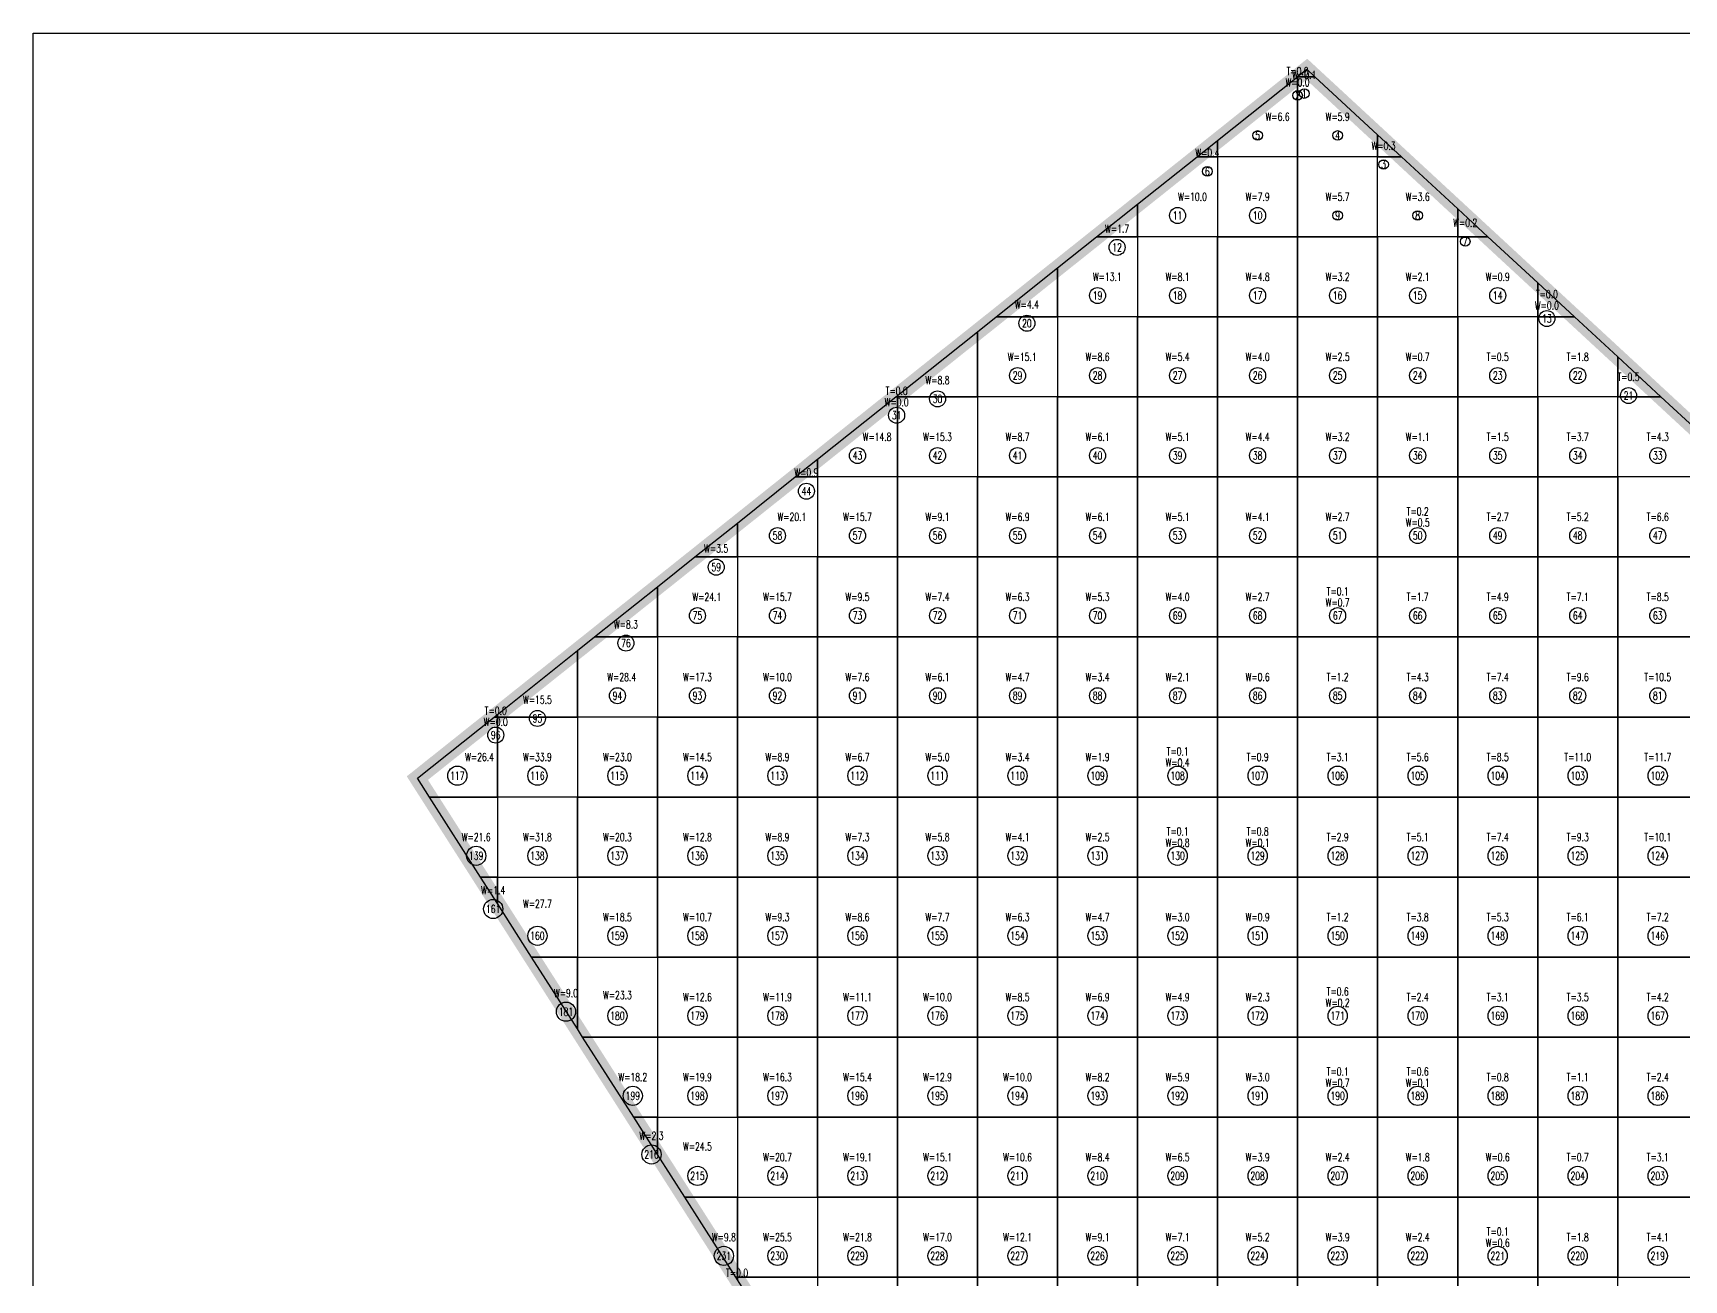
# Model space of a CAD drawing. Extents: x 4283 to 40403, y 1134 to 1764.
# Drawn here: x 21163.5 to 21249.4, y 1607.4 to 1672.4 of the extents above; entities that cross this region are included whole.
import ezdxf
from ezdxf.enums import TextEntityAlignment as Align

# ---------------------------------------------------------------- set-up
doc = ezdxf.new("R2010")
doc.units = 0
for name, color, linetype in [('tdz_25-4方格网', 2, 'Continuous'), ('tdz_25-4方格网计算', 7, 'Continuous'), ('tdz_土方计算图', 7, 'Continuous'), ('tdz_格田', 6, 'Continuous')]:
    doc.layers.add(name, color=color, linetype=linetype)
doc.styles.add('GLandNum', font='txt_____.ttf', dxfattribs={"width": 0.7, "height": 0.5})

msp = doc.modelspace()

# ---------------------------------------------------------------- linework, layer by layer
at = {"layer": 'tdz_25-4方格网', "linetype": 'Continuous'}
for points in [[(21230.207, 1670.08, 2826.292), (21229.306, 1670.08, 2826.321), (21229.306, 1670.085, 2826.321), (21229.787, 1670.468, 2826.304)], [(21229.3, 1670.08, 2826.322), (21229.306, 1670.08, 2826.321), (21229.306, 1665.913, 2826.238), (21225.139, 1665.913, 2826.424), (21225.139, 1666.765, 2826.472)], [(21229.306, 1670.085, 2826.321), (21229.306, 1670.08, 2826.321), (21229.3, 1670.08, 2826.322)], [(21233.473, 1667.058, 2826.198), (21233.473, 1665.913, 2826.181), (21229.306, 1665.913, 2826.238), (21229.306, 1670.08, 2826.321), (21230.207, 1670.08, 2826.292)], [(21234.711, 1665.913, 2826.163), (21233.473, 1665.913, 2826.181), (21233.473, 1667.058, 2826.198)], [(21225.139, 1666.765, 2826.472), (21225.139, 1665.913, 2826.424), (21224.07, 1665.913, 2826.511)], [(21224.07, 1665.913, 2826.511), (21225.139, 1665.913, 2826.424), (21225.139, 1661.746, 2826.284), (21220.973, 1661.746, 2826.528), (21220.973, 1663.445, 2826.622)], [(21225.139, 1665.913, 2826.424), (21225.139, 1661.746, 2826.284), (21229.306, 1661.746, 2826.171), (21229.306, 1665.913, 2826.238)], [(21229.306, 1665.913, 2826.238), (21229.306, 1661.746, 2826.171), (21233.473, 1661.746, 2826.114), (21233.473, 1665.913, 2826.181)], [(21237.639, 1663.203, 2826.08), (21237.639, 1661.746, 2826.057), (21233.473, 1661.746, 2826.114), (21233.473, 1665.913, 2826.181), (21234.711, 1665.913, 2826.163)], [(21220.973, 1663.445, 2826.622), (21220.973, 1661.746, 2826.528), (21218.841, 1661.746, 2826.7)], [(21239.214, 1661.746, 2826.035), (21237.639, 1661.746, 2826.057), (21237.639, 1663.203, 2826.08)], [(21218.841, 1661.746, 2826.7), (21220.973, 1661.746, 2826.528), (21220.973, 1657.58, 2826.336), (21216.806, 1657.58, 2826.617), (21216.806, 1660.125, 2826.773)], [(21220.973, 1661.746, 2826.528), (21220.973, 1657.58, 2826.336), (21225.139, 1657.58, 2826.209), (21225.139, 1661.746, 2826.284)], [(21225.139, 1661.746, 2826.284), (21225.139, 1657.58, 2826.209), (21229.306, 1657.58, 2826.142), (21229.306, 1661.746, 2826.171)], [(21229.306, 1661.746, 2826.171), (21229.306, 1657.58, 2826.142), (21233.473, 1657.58, 2826.048), (21233.473, 1661.746, 2826.114)], [(21233.473, 1661.746, 2826.114), (21233.473, 1657.58, 2826.048), (21237.639, 1657.58, 2825.99), (21237.639, 1661.746, 2826.057)], [(21241.806, 1659.348, 2825.961), (21241.806, 1657.58, 2825.932), (21237.639, 1657.58, 2825.99), (21237.639, 1661.746, 2826.057), (21239.214, 1661.746, 2826.035)], [(21216.806, 1660.125, 2826.773), (21216.806, 1657.58, 2826.617), (21213.611, 1657.58, 2826.889)], [(21243.718, 1657.58, 2825.906), (21241.806, 1657.58, 2825.932), (21241.806, 1659.348, 2825.961)], [(21213.611, 1657.58, 2826.889), (21216.806, 1657.58, 2826.617), (21216.806, 1653.413, 2826.387), (21212.639, 1653.413, 2826.653), (21212.639, 1656.805, 2826.924)], [(21216.806, 1657.58, 2826.617), (21216.806, 1653.413, 2826.387), (21220.973, 1653.413, 2826.297), (21220.973, 1657.58, 2826.336)], [(21220.973, 1657.58, 2826.336), (21220.973, 1653.413, 2826.297), (21225.139, 1653.413, 2826.243), (21225.139, 1657.58, 2826.209)], [(21225.139, 1657.58, 2826.209), (21225.139, 1653.413, 2826.243), (21229.306, 1653.413, 2826.19), (21229.306, 1657.58, 2826.142)], [(21229.306, 1657.58, 2826.142), (21229.306, 1653.413, 2826.19), (21233.473, 1653.413, 2826.096), (21233.473, 1657.58, 2826.048)], [(21233.473, 1657.58, 2826.048), (21233.473, 1653.413, 2826.096), (21237.639, 1653.413, 2825.998), (21237.639, 1657.58, 2825.99)], [(21237.639, 1657.58, 2825.99), (21237.639, 1653.413, 2825.998), (21241.806, 1653.413, 2825.9), (21241.806, 1657.58, 2825.932)], [(21245.973, 1655.493, 2825.842), (21245.973, 1653.413, 2825.82), (21241.806, 1653.413, 2825.9), (21241.806, 1657.58, 2825.932), (21243.718, 1657.58, 2825.906)], [(21212.639, 1656.805, 2826.924), (21212.639, 1653.413, 2826.653), (21208.473, 1653.413, 2827.071), (21208.473, 1653.486, 2827.075)], [(21248.222, 1653.413, 2825.802), (21245.973, 1653.413, 2825.82), (21245.973, 1655.493, 2825.842)], [(21208.382, 1653.413, 2827.078), (21208.473, 1653.413, 2827.071), (21208.473, 1649.246, 2826.69), (21204.306, 1649.246, 2827.174), (21204.306, 1650.166, 2827.226)], [(21208.473, 1653.486, 2827.075), (21208.473, 1653.413, 2827.071), (21208.382, 1653.413, 2827.078)], [(21208.473, 1649.246, 2826.69), (21208.473, 1653.413, 2827.071), (21212.639, 1653.413, 2826.653), (21212.639, 1649.246, 2826.439)], [(21212.639, 1653.413, 2826.653), (21212.639, 1649.246, 2826.439), (21216.806, 1649.246, 2826.384), (21216.806, 1653.413, 2826.387)], [(21216.806, 1653.413, 2826.387), (21216.806, 1649.246, 2826.384), (21220.973, 1649.246, 2826.331), (21220.973, 1653.413, 2826.297)], [(21220.973, 1653.413, 2826.297), (21220.973, 1649.246, 2826.331), (21225.139, 1649.246, 2826.278), (21225.139, 1653.413, 2826.243)], [(21225.139, 1653.413, 2826.243), (21225.139, 1649.246, 2826.278), (21229.306, 1649.246, 2826.224), (21229.306, 1653.413, 2826.19)], [(21229.306, 1653.413, 2826.19), (21229.306, 1649.246, 2826.224), (21233.473, 1649.246, 2826.149), (21233.473, 1653.413, 2826.096)], [(21233.473, 1653.413, 2826.096), (21233.473, 1649.246, 2826.149), (21237.639, 1649.246, 2826.02), (21237.639, 1653.413, 2825.998)], [(21237.639, 1653.413, 2825.998), (21237.639, 1649.246, 2826.02), (21241.806, 1649.246, 2825.889), (21241.806, 1653.413, 2825.9)], [(21241.806, 1653.413, 2825.9), (21241.806, 1649.246, 2825.889), (21245.973, 1649.246, 2825.782), (21245.973, 1653.413, 2825.82)], [(21250.139, 1651.638, 2825.774), (21250.139, 1649.246, 2825.758), (21245.973, 1649.246, 2825.782), (21245.973, 1653.413, 2825.82), (21248.222, 1653.413, 2825.802)], [(21204.306, 1650.166, 2827.226), (21204.306, 1649.246, 2827.174), (21203.152, 1649.246, 2827.267)], [(21203.152, 1649.246, 2827.267), (21204.306, 1649.246, 2827.174), (21204.306, 1645.08, 2826.726), (21200.139, 1645.08, 2827.242), (21200.139, 1646.846, 2827.377)], [(21204.306, 1649.246, 2827.174), (21204.306, 1645.08, 2826.726), (21208.473, 1645.08, 2826.525), (21208.473, 1649.246, 2826.69)], [(21208.473, 1649.246, 2826.69), (21208.473, 1645.08, 2826.525), (21212.639, 1645.08, 2826.472), (21212.639, 1649.246, 2826.439)], [(21212.639, 1649.246, 2826.439), (21212.639, 1645.08, 2826.472), (21216.806, 1645.08, 2826.418), (21216.806, 1649.246, 2826.384)], [(21216.806, 1649.246, 2826.384), (21216.806, 1645.08, 2826.418), (21220.973, 1645.08, 2826.355), (21220.973, 1649.246, 2826.331)], [(21220.973, 1649.246, 2826.331), (21220.973, 1645.08, 2826.355), (21225.139, 1645.08, 2826.282), (21225.139, 1649.246, 2826.278)], [(21225.139, 1649.246, 2826.278), (21225.139, 1645.08, 2826.282), (21229.306, 1645.08, 2826.21), (21229.306, 1649.246, 2826.224)], [(21229.306, 1649.246, 2826.224), (21229.306, 1645.08, 2826.21), (21233.473, 1645.08, 2826.102), (21233.473, 1649.246, 2826.149)], [(21233.473, 1649.246, 2826.149), (21233.473, 1645.08, 2826.102), (21237.639, 1645.08, 2825.977), (21237.639, 1649.246, 2826.02)], [(21237.639, 1649.246, 2826.02), (21237.639, 1645.08, 2825.977), (21241.806, 1645.08, 2825.854), (21241.806, 1649.246, 2825.889)], [(21241.806, 1649.246, 2825.889), (21241.806, 1645.08, 2825.854), (21245.973, 1645.08, 2825.765), (21245.973, 1649.246, 2825.782)], [(21245.973, 1649.246, 2825.782), (21245.973, 1645.08, 2825.765), (21250.139, 1645.08, 2825.678), (21250.139, 1649.246, 2825.758)], [(21200.139, 1646.846, 2827.377), (21200.139, 1645.08, 2827.242), (21197.923, 1645.08, 2827.457)], [(21197.923, 1645.08, 2827.457), (21200.139, 1645.08, 2827.242), (21200.139, 1640.913, 2826.762), (21195.973, 1640.913, 2827.278), (21195.973, 1643.526, 2827.528)], [(21200.139, 1645.08, 2827.242), (21200.139, 1640.913, 2826.762), (21204.306, 1640.913, 2826.604), (21204.306, 1645.08, 2826.726)], [(21204.306, 1645.08, 2826.726), (21204.306, 1640.913, 2826.604), (21208.473, 1640.913, 2826.532), (21208.473, 1645.08, 2826.525)], [(21208.473, 1645.08, 2826.525), (21208.473, 1640.913, 2826.532), (21212.639, 1640.913, 2826.458), (21212.639, 1645.08, 2826.472)], [(21212.639, 1645.08, 2826.472), (21212.639, 1640.913, 2826.458), (21216.806, 1640.913, 2826.386), (21216.806, 1645.08, 2826.418)], [(21216.806, 1645.08, 2826.418), (21216.806, 1640.913, 2826.386), (21220.973, 1640.913, 2826.313), (21220.973, 1645.08, 2826.355)], [(21220.973, 1645.08, 2826.355), (21220.973, 1640.913, 2826.313), (21225.139, 1640.913, 2826.241), (21225.139, 1645.08, 2826.282)], [(21225.139, 1645.08, 2826.282), (21225.139, 1640.913, 2826.241), (21229.306, 1640.913, 2826.168), (21229.306, 1645.08, 2826.21)], [(21229.306, 1645.08, 2826.21), (21229.306, 1640.913, 2826.168), (21233.473, 1640.913, 2826.048), (21233.473, 1645.08, 2826.102)], [(21233.473, 1645.08, 2826.102), (21233.473, 1640.913, 2826.048), (21237.639, 1640.913, 2825.915), (21237.639, 1645.08, 2825.977)], [(21237.639, 1645.08, 2825.977), (21237.639, 1640.913, 2825.915), (21241.806, 1640.913, 2825.791), (21241.806, 1645.08, 2825.854)], [(21241.806, 1645.08, 2825.854), (21241.806, 1640.913, 2825.791), (21245.973, 1640.913, 2825.723), (21245.973, 1645.08, 2825.765)], [(21245.973, 1645.08, 2825.765), (21245.973, 1640.913, 2825.723), (21250.139, 1640.913, 2825.662), (21250.139, 1645.08, 2825.678)], [(21195.973, 1643.526, 2827.528), (21195.973, 1640.913, 2827.278), (21192.693, 1640.913, 2827.647)], [(21191.806, 1640.206, 2827.678), (21191.806, 1636.746, 2827.333), (21187.639, 1636.746, 2827.822), (21187.639, 1636.886, 2827.829)], [(21192.693, 1640.913, 2827.647), (21195.973, 1640.913, 2827.278), (21195.973, 1636.746, 2827.015), (21191.806, 1636.746, 2827.333), (21191.806, 1640.206, 2827.678)], [(21195.973, 1640.913, 2827.278), (21195.973, 1636.746, 2827.015), (21200.139, 1636.746, 2826.704), (21200.139, 1640.913, 2826.762)], [(21200.139, 1640.913, 2826.762), (21200.139, 1636.746, 2826.704), (21204.306, 1636.746, 2826.592), (21204.306, 1640.913, 2826.604)], [(21204.306, 1640.913, 2826.604), (21204.306, 1636.746, 2826.592), (21208.473, 1636.746, 2826.506), (21208.473, 1640.913, 2826.532)], [(21208.473, 1640.913, 2826.532), (21208.473, 1636.746, 2826.506), (21212.639, 1636.746, 2826.421), (21212.639, 1640.913, 2826.458)], [(21212.639, 1640.913, 2826.458), (21212.639, 1636.746, 2826.421), (21216.806, 1636.746, 2826.344), (21216.806, 1640.913, 2826.386)], [(21216.806, 1640.913, 2826.386), (21216.806, 1636.746, 2826.344), (21220.973, 1636.746, 2826.272), (21220.973, 1640.913, 2826.313)], [(21220.973, 1640.913, 2826.313), (21220.973, 1636.746, 2826.272), (21225.139, 1636.746, 2826.198), (21225.139, 1640.913, 2826.241)], [(21225.139, 1640.913, 2826.241), (21225.139, 1636.746, 2826.198), (21229.306, 1636.746, 2826.126), (21229.306, 1640.913, 2826.168)], [(21229.306, 1640.913, 2826.168), (21229.306, 1636.746, 2826.126), (21233.473, 1636.746, 2825.992), (21233.473, 1640.913, 2826.048)], [(21233.473, 1640.913, 2826.048), (21233.473, 1636.746, 2825.992), (21237.639, 1636.746, 2825.873), (21237.639, 1640.913, 2825.915)], [(21237.639, 1640.913, 2825.915), (21237.639, 1636.746, 2825.873), (21241.806, 1636.746, 2825.727), (21241.806, 1640.913, 2825.791)], [(21241.806, 1640.913, 2825.791), (21241.806, 1636.746, 2825.727), (21245.973, 1636.746, 2825.654), (21245.973, 1640.913, 2825.723)], [(21245.973, 1640.913, 2825.723), (21245.973, 1636.746, 2825.654), (21250.139, 1636.746, 2825.614), (21250.139, 1640.913, 2825.662)], [(21187.464, 1636.746, 2827.836), (21187.639, 1636.746, 2827.822), (21187.639, 1632.58, 2827.797), (21184.102, 1632.58, 2827.963), (21183.473, 1633.566, 2827.98)], [(21187.639, 1636.886, 2827.829), (21187.639, 1636.746, 2827.822), (21187.464, 1636.746, 2827.836)], [(21187.639, 1632.58, 2827.797), (21187.639, 1636.746, 2827.822), (21191.806, 1636.746, 2827.333), (21191.806, 1632.58, 2827.338)], [(21191.806, 1636.746, 2827.333), (21191.806, 1632.58, 2827.338), (21195.973, 1632.58, 2827.037), (21195.973, 1636.746, 2827.015)], [(21195.973, 1636.746, 2827.015), (21195.973, 1632.58, 2827.037), (21200.139, 1632.58, 2826.726), (21200.139, 1636.746, 2826.704)], [(21200.139, 1636.746, 2826.704), (21200.139, 1632.58, 2826.726), (21204.306, 1632.58, 2826.597), (21204.306, 1636.746, 2826.592)], [(21204.306, 1636.746, 2826.592), (21204.306, 1632.58, 2826.597), (21208.473, 1632.58, 2826.512), (21208.473, 1636.746, 2826.506)], [(21208.473, 1636.746, 2826.506), (21208.473, 1632.58, 2826.512), (21212.639, 1632.58, 2826.427), (21212.639, 1636.746, 2826.421)], [(21212.639, 1636.746, 2826.421), (21212.639, 1632.58, 2826.427), (21216.806, 1632.58, 2826.341), (21216.806, 1636.746, 2826.344)], [(21216.806, 1636.746, 2826.344), (21216.806, 1632.58, 2826.341), (21220.973, 1632.58, 2826.257), (21220.973, 1636.746, 2826.272)], [(21220.973, 1636.746, 2826.272), (21220.973, 1632.58, 2826.257), (21225.139, 1632.58, 2826.174), (21225.139, 1636.746, 2826.198)], [(21225.139, 1636.746, 2826.198), (21225.139, 1632.58, 2826.174), (21229.306, 1632.58, 2826.087), (21229.306, 1636.746, 2826.126)], [(21229.306, 1636.746, 2826.126), (21229.306, 1632.58, 2826.087), (21233.473, 1632.58, 2825.99), (21233.473, 1636.746, 2825.992)], [(21233.473, 1636.746, 2825.992), (21233.473, 1632.58, 2825.99), (21237.639, 1632.58, 2825.896), (21237.639, 1636.746, 2825.873)], [(21237.639, 1636.746, 2825.873), (21237.639, 1632.58, 2825.896), (21241.806, 1632.58, 2825.751), (21241.806, 1636.746, 2825.727)], [(21241.806, 1636.746, 2825.727), (21241.806, 1632.58, 2825.751), (21245.973, 1632.58, 2825.667), (21245.973, 1636.746, 2825.654)], [(21245.973, 1636.746, 2825.654), (21245.973, 1632.58, 2825.667), (21250.139, 1632.58, 2825.651), (21250.139, 1636.746, 2825.614)], [(21184.102, 1632.58, 2827.963), (21187.639, 1632.58, 2827.797), (21187.639, 1628.413, 2827.762), (21186.761, 1628.413, 2827.892)], [(21187.639, 1632.58, 2827.797), (21187.639, 1628.413, 2827.762), (21191.806, 1628.413, 2827.208), (21191.806, 1632.58, 2827.338)], [(21191.806, 1632.58, 2827.338), (21191.806, 1628.413, 2827.208), (21195.973, 1628.413, 2826.872), (21195.973, 1632.58, 2827.037)], [(21195.973, 1632.58, 2827.037), (21195.973, 1628.413, 2826.872), (21200.139, 1628.413, 2826.712), (21200.139, 1632.58, 2826.726)], [(21200.139, 1632.58, 2826.726), (21200.139, 1628.413, 2826.712), (21204.306, 1628.413, 2826.667), (21204.306, 1632.58, 2826.597)], [(21204.306, 1632.58, 2826.597), (21204.306, 1628.413, 2826.667), (21208.473, 1628.413, 2826.602), (21208.473, 1632.58, 2826.512)], [(21208.473, 1632.58, 2826.512), (21208.473, 1628.413, 2826.602), (21212.639, 1628.413, 2826.519), (21212.639, 1632.58, 2826.427)], [(21212.639, 1632.58, 2826.427), (21212.639, 1628.413, 2826.519), (21216.806, 1628.413, 2826.437), (21216.806, 1632.58, 2826.341)], [(21216.806, 1632.58, 2826.341), (21216.806, 1628.413, 2826.437), (21220.973, 1628.413, 2826.354), (21220.973, 1632.58, 2826.257)], [(21220.973, 1632.58, 2826.257), (21220.973, 1628.413, 2826.354), (21225.139, 1628.413, 2826.273), (21225.139, 1632.58, 2826.174)], [(21225.139, 1632.58, 2826.174), (21225.139, 1628.413, 2826.273), (21229.306, 1628.413, 2826.171), (21229.306, 1632.58, 2826.087)], [(21229.306, 1632.58, 2826.087), (21229.306, 1628.413, 2826.171), (21233.473, 1628.413, 2826.068), (21233.473, 1632.58, 2825.99)], [(21233.473, 1632.58, 2825.99), (21233.473, 1628.413, 2826.068), (21237.639, 1628.413, 2825.955), (21237.639, 1632.58, 2825.896)], [(21237.639, 1632.58, 2825.896), (21237.639, 1628.413, 2825.955), (21241.806, 1628.413, 2825.889), (21241.806, 1632.58, 2825.751)], [(21241.806, 1632.58, 2825.751), (21241.806, 1628.413, 2825.889), (21245.973, 1628.413, 2825.811), (21245.973, 1632.58, 2825.667)], [(21245.973, 1632.58, 2825.667), (21245.973, 1628.413, 2825.811), (21250.139, 1628.413, 2825.762), (21250.139, 1632.58, 2825.651)], [(21186.761, 1628.413, 2827.892), (21187.639, 1628.413, 2827.762), (21187.639, 1627.036, 2827.868)], [(21187.639, 1627.036, 2827.868), (21187.639, 1628.413, 2827.762), (21191.806, 1628.413, 2827.208), (21191.806, 1624.246, 2827.414), (21189.42, 1624.246, 2827.821)], [(21191.806, 1628.413, 2827.208), (21191.806, 1624.246, 2827.414), (21195.973, 1624.246, 2826.816), (21195.973, 1628.413, 2826.872)], [(21195.973, 1628.413, 2826.872), (21195.973, 1624.246, 2826.816), (21200.139, 1624.246, 2826.765), (21200.139, 1628.413, 2826.712)], [(21200.139, 1628.413, 2826.712), (21200.139, 1624.246, 2826.765), (21204.306, 1624.246, 2826.714), (21204.306, 1628.413, 2826.667)], [(21204.306, 1628.413, 2826.667), (21204.306, 1624.246, 2826.714), (21208.473, 1624.246, 2826.667), (21208.473, 1628.413, 2826.602)], [(21208.473, 1628.413, 2826.602), (21208.473, 1624.246, 2826.667), (21212.639, 1624.246, 2826.617), (21212.639, 1628.413, 2826.519)], [(21212.639, 1628.413, 2826.519), (21212.639, 1624.246, 2826.617), (21216.806, 1624.246, 2826.534), (21216.806, 1628.413, 2826.437)], [(21216.806, 1628.413, 2826.437), (21216.806, 1624.246, 2826.534), (21220.973, 1624.246, 2826.455), (21220.973, 1628.413, 2826.354)], [(21220.973, 1628.413, 2826.354), (21220.973, 1624.246, 2826.455), (21225.139, 1624.246, 2826.358), (21225.139, 1628.413, 2826.273)], [(21225.139, 1628.413, 2826.273), (21225.139, 1624.246, 2826.358), (21229.306, 1624.246, 2826.25), (21229.306, 1628.413, 2826.171)], [(21229.306, 1628.413, 2826.171), (21229.306, 1624.246, 2826.25), (21233.473, 1624.246, 2826.124), (21233.473, 1628.413, 2826.068)], [(21233.473, 1628.413, 2826.068), (21233.473, 1624.246, 2826.124), (21237.639, 1624.246, 2826.031), (21237.639, 1628.413, 2825.955)], [(21237.639, 1628.413, 2825.955), (21237.639, 1624.246, 2826.031), (21241.806, 1624.246, 2825.992), (21241.806, 1628.413, 2825.889)], [(21241.806, 1628.413, 2825.889), (21241.806, 1624.246, 2825.992), (21245.973, 1624.246, 2825.952), (21245.973, 1628.413, 2825.811)], [(21245.973, 1628.413, 2825.811), (21245.973, 1624.246, 2825.952), (21250.139, 1624.246, 2825.859), (21250.139, 1628.413, 2825.762)], [(21189.42, 1624.246, 2827.821), (21191.806, 1624.246, 2827.414), (21191.806, 1620.506, 2827.757)], [(21191.806, 1620.506, 2827.757), (21191.806, 1624.246, 2827.414), (21195.973, 1624.246, 2826.816), (21195.973, 1620.08, 2826.988), (21192.078, 1620.08, 2827.749)], [(21195.973, 1624.246, 2826.816), (21195.973, 1620.08, 2826.988), (21200.139, 1620.08, 2826.937), (21200.139, 1624.246, 2826.765)], [(21200.139, 1624.246, 2826.765), (21200.139, 1620.08, 2826.937), (21204.306, 1620.08, 2826.886), (21204.306, 1624.246, 2826.714)], [(21204.306, 1624.246, 2826.714), (21204.306, 1620.08, 2826.886), (21208.473, 1620.08, 2826.815), (21208.473, 1624.246, 2826.667)], [(21208.473, 1624.246, 2826.667), (21208.473, 1620.08, 2826.815), (21212.639, 1620.08, 2826.709), (21212.639, 1624.246, 2826.617)], [(21212.639, 1624.246, 2826.617), (21212.639, 1620.08, 2826.709), (21216.806, 1620.08, 2826.636), (21216.806, 1624.246, 2826.534)], [(21216.806, 1624.246, 2826.534), (21216.806, 1620.08, 2826.636), (21220.973, 1620.08, 2826.545), (21220.973, 1624.246, 2826.455)], [(21220.973, 1624.246, 2826.455), (21220.973, 1620.08, 2826.545), (21225.139, 1620.08, 2826.419), (21225.139, 1624.246, 2826.358)], [(21225.139, 1624.246, 2826.358), (21225.139, 1620.08, 2826.419), (21229.306, 1620.08, 2826.293), (21229.306, 1624.246, 2826.25)], [(21229.306, 1624.246, 2826.25), (21229.306, 1620.08, 2826.293), (21233.473, 1620.08, 2826.173), (21233.473, 1624.246, 2826.124)], [(21233.473, 1624.246, 2826.124), (21233.473, 1620.08, 2826.173), (21237.639, 1620.08, 2826.133), (21237.639, 1624.246, 2826.031)], [(21237.639, 1624.246, 2826.031), (21237.639, 1620.08, 2826.133), (21241.806, 1620.08, 2826.093), (21241.806, 1624.246, 2825.992)], [(21241.806, 1624.246, 2825.992), (21241.806, 1620.08, 2826.093), (21245.973, 1620.08, 2826.053), (21245.973, 1624.246, 2825.952)], [(21245.973, 1624.246, 2825.952), (21245.973, 1620.08, 2826.053), (21250.139, 1620.08, 2826.013), (21250.139, 1624.246, 2825.859)], [(21192.078, 1620.08, 2827.749), (21195.973, 1620.08, 2826.988), (21195.973, 1615.913, 2827.548), (21194.737, 1615.913, 2827.678)], [(21195.973, 1620.08, 2826.988), (21195.973, 1615.913, 2827.548), (21200.139, 1615.913, 2827.108), (21200.139, 1620.08, 2826.937)], [(21200.139, 1620.08, 2826.937), (21200.139, 1615.913, 2827.108), (21204.306, 1615.913, 2827.055), (21204.306, 1620.08, 2826.886)], [(21204.306, 1620.08, 2826.886), (21204.306, 1615.913, 2827.055), (21208.473, 1615.913, 2826.984), (21208.473, 1620.08, 2826.815)], [(21208.473, 1620.08, 2826.815), (21208.473, 1615.913, 2826.984), (21212.639, 1615.913, 2826.782), (21212.639, 1620.08, 2826.709)], [(21212.639, 1620.08, 2826.709), (21212.639, 1615.913, 2826.782), (21216.806, 1615.913, 2826.667), (21216.806, 1620.08, 2826.636)], [(21216.806, 1620.08, 2826.636), (21216.806, 1615.913, 2826.667), (21220.973, 1615.913, 2826.588), (21220.973, 1620.08, 2826.545)], [(21220.973, 1620.08, 2826.545), (21220.973, 1615.913, 2826.588), (21225.139, 1615.913, 2826.463), (21225.139, 1620.08, 2826.419)], [(21225.139, 1620.08, 2826.419), (21225.139, 1615.913, 2826.463), (21229.306, 1615.913, 2826.338), (21229.306, 1620.08, 2826.293)], [(21229.306, 1620.08, 2826.293), (21229.306, 1615.913, 2826.338), (21233.473, 1615.913, 2826.275), (21233.473, 1620.08, 2826.173)], [(21233.473, 1620.08, 2826.173), (21233.473, 1615.913, 2826.275), (21237.639, 1615.913, 2826.235), (21237.639, 1620.08, 2826.133)], [(21237.639, 1620.08, 2826.133), (21237.639, 1615.913, 2826.235), (21241.806, 1615.913, 2826.195), (21241.806, 1620.08, 2826.093)], [(21241.806, 1620.08, 2826.093), (21241.806, 1615.913, 2826.195), (21245.973, 1615.913, 2826.131), (21245.973, 1620.08, 2826.053)], [(21245.973, 1620.08, 2826.053), (21245.973, 1615.913, 2826.131), (21250.139, 1615.913, 2826.014), (21250.139, 1620.08, 2826.013)], [(21194.737, 1615.913, 2827.678), (21195.973, 1615.913, 2827.548), (21195.973, 1613.976, 2827.645)], [(21195.973, 1613.976, 2827.645), (21195.973, 1615.913, 2827.548), (21200.139, 1615.913, 2827.108), (21200.139, 1611.746, 2827.281), (21197.396, 1611.746, 2827.607)], [(21200.139, 1615.913, 2827.108), (21200.139, 1611.746, 2827.281), (21204.306, 1611.746, 2827.223), (21204.306, 1615.913, 2827.055)], [(21204.306, 1615.913, 2827.055), (21204.306, 1611.746, 2827.223), (21208.473, 1611.746, 2827.067), (21208.473, 1615.913, 2826.984)], [(21208.473, 1615.913, 2826.984), (21208.473, 1611.746, 2827.067), (21212.639, 1611.746, 2826.854), (21212.639, 1615.913, 2826.782)], [(21212.639, 1615.913, 2826.782), (21212.639, 1611.746, 2826.854), (21216.806, 1611.746, 2826.667), (21216.806, 1615.913, 2826.667)], [(21216.806, 1615.913, 2826.667), (21216.806, 1611.746, 2826.667), (21220.973, 1611.746, 2826.633), (21220.973, 1615.913, 2826.588)], [(21220.973, 1615.913, 2826.588), (21220.973, 1611.746, 2826.633), (21225.139, 1611.746, 2826.507), (21225.139, 1615.913, 2826.463)], [(21225.139, 1615.913, 2826.463), (21225.139, 1611.746, 2826.507), (21229.306, 1611.746, 2826.417), (21229.306, 1615.913, 2826.338)], [(21229.306, 1615.913, 2826.338), (21229.306, 1611.746, 2826.417), (21233.473, 1611.746, 2826.377), (21233.473, 1615.913, 2826.275)], [(21233.473, 1615.913, 2826.275), (21233.473, 1611.746, 2826.377), (21237.639, 1611.746, 2826.321), (21237.639, 1615.913, 2826.235)], [(21237.639, 1615.913, 2826.235), (21237.639, 1611.746, 2826.321), (21241.806, 1611.746, 2826.204), (21241.806, 1615.913, 2826.195)], [(21241.806, 1615.913, 2826.195), (21241.806, 1611.746, 2826.204), (21245.973, 1611.746, 2826.088), (21245.973, 1615.913, 2826.131)], [(21245.973, 1615.913, 2826.131), (21245.973, 1611.746, 2826.088), (21250.139, 1611.746, 2825.978), (21250.139, 1615.913, 2826.014)], [(21197.396, 1611.746, 2827.607), (21200.139, 1611.746, 2827.281), (21200.139, 1607.58, 2827.535), (21200.054, 1607.58, 2827.536)], [(21200.139, 1607.58, 2827.535), (21200.139, 1611.746, 2827.281), (21204.306, 1611.746, 2827.223), (21204.306, 1607.58, 2827.351)], [(21204.306, 1611.746, 2827.223), (21204.306, 1607.58, 2827.351), (21208.473, 1607.58, 2827.144), (21208.473, 1611.746, 2827.067)], [(21208.473, 1611.746, 2827.067), (21208.473, 1607.58, 2827.144), (21212.639, 1607.58, 2826.961), (21212.639, 1611.746, 2826.854)], [(21212.639, 1611.746, 2826.854), (21212.639, 1607.58, 2826.961), (21216.806, 1607.58, 2826.778), (21216.806, 1611.746, 2826.667)], [(21216.806, 1611.746, 2826.667), (21216.806, 1607.58, 2826.778), (21220.973, 1607.58, 2826.667), (21220.973, 1611.746, 2826.633)], [(21220.973, 1611.746, 2826.633), (21220.973, 1607.58, 2826.667), (21225.139, 1607.58, 2826.558), (21225.139, 1611.746, 2826.507)], [(21225.139, 1611.746, 2826.507), (21225.139, 1607.58, 2826.558), (21229.306, 1607.58, 2826.511), (21229.306, 1611.746, 2826.417)], [(21229.306, 1611.746, 2826.417), (21229.306, 1607.58, 2826.511), (21233.473, 1607.58, 2826.394), (21233.473, 1611.746, 2826.377)], [(21233.473, 1611.746, 2826.377), (21233.473, 1607.58, 2826.394), (21237.639, 1607.58, 2826.294), (21237.639, 1611.746, 2826.321)], [(21237.639, 1611.746, 2826.321), (21237.639, 1607.58, 2826.294), (21241.806, 1607.58, 2826.198), (21241.806, 1611.746, 2826.204)], [(21241.806, 1611.746, 2826.204), (21241.806, 1607.58, 2826.198), (21245.973, 1607.58, 2826.099), (21245.973, 1611.746, 2826.088)], [(21245.973, 1611.746, 2826.088), (21245.973, 1607.58, 2826.099), (21250.139, 1607.58, 2826), (21250.139, 1611.746, 2825.978)], [(21200.054, 1607.58, 2827.536), (21200.139, 1607.58, 2827.535), (21200.139, 1607.446, 2827.533)], [(21200.139, 1607.446, 2827.533), (21200.139, 1607.58, 2827.535), (21204.306, 1607.58, 2827.351), (21204.306, 1603.413, 2827.409), (21202.713, 1603.413, 2827.444)], [(21204.306, 1607.58, 2827.351), (21204.306, 1603.413, 2827.409), (21208.473, 1603.413, 2827.256), (21208.473, 1607.58, 2827.144)], [(21208.473, 1607.58, 2827.144), (21208.473, 1603.413, 2827.256), (21212.639, 1603.413, 2827.083), (21212.639, 1607.58, 2826.961)], [(21212.639, 1607.58, 2826.961), (21212.639, 1603.413, 2827.083), (21216.806, 1603.413, 2826.91), (21216.806, 1607.58, 2826.778)], [(21216.806, 1607.58, 2826.778), (21216.806, 1603.413, 2826.91), (21220.973, 1603.413, 2826.738), (21220.973, 1607.58, 2826.667)], [(21220.973, 1607.58, 2826.667), (21220.973, 1603.413, 2826.738), (21225.139, 1603.413, 2826.609), (21225.139, 1607.58, 2826.558)], [(21225.139, 1607.58, 2826.558), (21225.139, 1603.413, 2826.609), (21229.306, 1603.413, 2826.512), (21229.306, 1607.58, 2826.511)], [(21229.306, 1607.58, 2826.511), (21229.306, 1603.413, 2826.512), (21233.473, 1603.413, 2826.416), (21233.473, 1607.58, 2826.394)], [(21233.473, 1607.58, 2826.394), (21233.473, 1603.413, 2826.416), (21237.639, 1603.413, 2826.318), (21237.639, 1607.58, 2826.294)], [(21237.639, 1607.58, 2826.294), (21237.639, 1603.413, 2826.318), (21241.806, 1603.413, 2826.219), (21241.806, 1607.58, 2826.198)], [(21241.806, 1607.58, 2826.198), (21241.806, 1603.413, 2826.219), (21245.973, 1603.413, 2826.119), (21245.973, 1607.58, 2826.099)], [(21250.134, 1603.413, 2826.048), (21245.973, 1603.413, 2826.119), (21245.973, 1607.58, 2826.099), (21250.139, 1607.58, 2826), (21250.139, 1603.42, 2826.048)]]:
    msp.add_polyline3d(points, close=True, dxfattribs=at)
at = {"layer": 'tdz_25-4方格网计算', "color": 7, "linetype": 'Continuous'}
for centre, radius in [((21229.652, 1669.206), 0.25), ((21229.303, 1669.109), 0.25), ((21227.223, 1667.024), 0.25), ((21231.389, 1667.024), 0.25), ((21224.605, 1665.154), 0.25), ((21233.782, 1665.513), 0.25), ((21223.056, 1662.857), 0.417), ((21227.223, 1662.857), 0.417), ((21231.389, 1662.857), 0.25), ((21235.556, 1662.857), 0.25), ((21238.033, 1661.502), 0.25), ((21219.907, 1661.199), 0.417), ((21218.889, 1658.691), 0.417), ((21223.056, 1658.691), 0.417), ((21227.223, 1658.691), 0.417), ((21231.389, 1658.691), 0.417), ((21235.556, 1658.691), 0.417), ((21239.723, 1658.691), 0.417), ((21215.209, 1657.244), 0.417), ((21242.284, 1657.492), 0.417), ((21214.723, 1654.524), 0.417), ((21218.889, 1654.524), 0.417), ((21223.056, 1654.524), 0.417), ((21227.223, 1654.524), 0.417), ((21231.389, 1654.524), 0.417), ((21235.556, 1654.524), 0.417), ((21239.723, 1654.524), 0.417), ((21243.889, 1654.524), 0.417), ((21210.556, 1653.307), 0.417), ((21246.535, 1653.481), 0.417), ((21208.427, 1652.459), 0.417), ((21206.389, 1650.357), 0.417), ((21210.556, 1650.357), 0.417), ((21214.723, 1650.357), 0.417), ((21218.889, 1650.357), 0.417), ((21223.056, 1650.357), 0.417), ((21227.223, 1650.357), 0.417), ((21231.389, 1650.357), 0.417), ((21235.556, 1650.357), 0.417), ((21239.723, 1650.357), 0.417), ((21243.889, 1650.357), 0.417), ((21248.056, 1650.357), 0.417), ((21203.729, 1648.504), 0.417), ((21202.223, 1646.191), 0.417), ((21206.389, 1646.191), 0.417), ((21210.556, 1646.191), 0.417), ((21214.723, 1646.191), 0.417), ((21218.889, 1646.191), 0.417), ((21223.056, 1646.191), 0.417), ((21227.223, 1646.191), 0.417), ((21231.389, 1646.191), 0.417), ((21235.556, 1646.191), 0.417), ((21239.723, 1646.191), 0.417), ((21243.889, 1646.191), 0.417), ((21248.056, 1646.191), 0.417), ((21199.031, 1644.549), 0.417), ((21198.056, 1642.024), 0.417), ((21202.223, 1642.024), 0.417), ((21206.389, 1642.024), 0.417), ((21210.556, 1642.024), 0.417), ((21214.723, 1642.024), 0.417), ((21218.889, 1642.024), 0.417), ((21223.056, 1642.024), 0.417), ((21227.223, 1642.024), 0.417), ((21231.389, 1642.024), 0.417), ((21235.556, 1642.024), 0.417), ((21239.723, 1642.024), 0.417), ((21243.889, 1642.024), 0.417), ((21248.056, 1642.024), 0.417), ((21194.333, 1640.594), 0.417), ((21193.889, 1637.857), 0.417), ((21198.056, 1637.857), 0.417), ((21202.223, 1637.857), 0.417), ((21206.389, 1637.857), 0.417), ((21210.556, 1637.857), 0.417), ((21214.723, 1637.857), 0.417), ((21218.889, 1637.857), 0.417), ((21223.056, 1637.857), 0.417), ((21227.223, 1637.857), 0.417), ((21231.389, 1637.857), 0.417), ((21235.556, 1637.857), 0.417), ((21239.723, 1637.857), 0.417), ((21243.889, 1637.857), 0.417), ((21248.056, 1637.857), 0.417), ((21189.723, 1636.674), 0.417), ((21187.552, 1635.809), 0.417), ((21185.556, 1633.691), 0.5), ((21189.723, 1633.691), 0.5), ((21193.889, 1633.691), 0.5), ((21198.056, 1633.691), 0.5), ((21202.223, 1633.691), 0.5), ((21206.389, 1633.691), 0.5), ((21210.556, 1633.691), 0.5), ((21214.723, 1633.691), 0.5), ((21218.889, 1633.691), 0.5), ((21223.056, 1633.691), 0.5), ((21227.223, 1633.691), 0.5), ((21231.389, 1633.691), 0.5), ((21235.556, 1633.691), 0.5), ((21239.723, 1633.691), 0.5), ((21243.889, 1633.691), 0.5), ((21248.056, 1633.691), 0.5), ((21186.536, 1629.524), 0.5), ((21189.723, 1629.524), 0.5), ((21193.889, 1629.524), 0.5), ((21198.056, 1629.524), 0.5), ((21202.223, 1629.524), 0.5), ((21206.389, 1629.524), 0.5), ((21210.556, 1629.524), 0.5), ((21214.723, 1629.524), 0.5), ((21218.889, 1629.524), 0.5), ((21223.056, 1629.524), 0.5), ((21227.223, 1629.524), 0.5), ((21231.389, 1629.524), 0.5), ((21235.556, 1629.524), 0.5), ((21239.723, 1629.524), 0.5), ((21243.889, 1629.524), 0.5), ((21248.056, 1629.524), 0.5), ((21187.42, 1626.752), 0.5), ((21189.723, 1625.357), 0.5), ((21193.889, 1625.357), 0.5), ((21198.056, 1625.357), 0.5), ((21202.223, 1625.357), 0.5), ((21206.389, 1625.357), 0.5), ((21210.556, 1625.357), 0.5), ((21214.723, 1625.357), 0.5), ((21218.889, 1625.357), 0.5), ((21223.056, 1625.357), 0.5), ((21227.223, 1625.357), 0.5), ((21231.389, 1625.357), 0.5), ((21235.556, 1625.357), 0.5), ((21239.723, 1625.357), 0.5), ((21243.889, 1625.357), 0.5), ((21248.056, 1625.357), 0.5), ((21191.21, 1621.404), 0.5), ((21193.889, 1621.191), 0.5), ((21198.056, 1621.191), 0.5), ((21202.223, 1621.191), 0.5), ((21206.389, 1621.191), 0.5), ((21210.556, 1621.191), 0.5), ((21214.723, 1621.191), 0.5), ((21218.889, 1621.191), 0.5), ((21223.056, 1621.191), 0.5), ((21227.223, 1621.191), 0.5), ((21231.389, 1621.191), 0.5), ((21235.556, 1621.191), 0.5), ((21239.723, 1621.191), 0.5), ((21243.889, 1621.191), 0.5), ((21248.056, 1621.191), 0.5), ((21194.69, 1617.024), 0.5), ((21198.056, 1617.024), 0.5), ((21202.223, 1617.024), 0.5), ((21206.389, 1617.024), 0.5), ((21210.556, 1617.024), 0.5), ((21214.723, 1617.024), 0.5), ((21218.889, 1617.024), 0.5), ((21223.056, 1617.024), 0.5), ((21227.223, 1617.024), 0.5), ((21231.389, 1617.024), 0.5), ((21235.556, 1617.024), 0.5), ((21239.723, 1617.024), 0.5), ((21243.889, 1617.024), 0.5), ((21248.056, 1617.024), 0.5), ((21195.664, 1613.972), 0.5), ((21198.056, 1612.857), 0.5), ((21202.223, 1612.857), 0.5), ((21206.389, 1612.857), 0.5), ((21210.556, 1612.857), 0.5), ((21214.723, 1612.857), 0.5), ((21218.889, 1612.857), 0.5), ((21223.056, 1612.857), 0.5), ((21227.223, 1612.857), 0.5), ((21231.389, 1612.857), 0.5), ((21235.556, 1612.857), 0.5), ((21239.723, 1612.857), 0.5), ((21243.889, 1612.857), 0.5), ((21248.056, 1612.857), 0.5), ((21199.432, 1608.691), 0.5), ((21202.223, 1608.691), 0.5), ((21206.389, 1608.691), 0.5), ((21210.556, 1608.691), 0.5), ((21214.723, 1608.691), 0.5), ((21218.889, 1608.691), 0.5), ((21223.056, 1608.691), 0.5), ((21227.223, 1608.691), 0.5), ((21231.389, 1608.691), 0.5), ((21235.556, 1608.691), 0.5), ((21239.723, 1608.691), 0.5), ((21243.889, 1608.691), 0.5), ((21248.056, 1608.691), 0.5)]:
    msp.add_circle(centre, radius, dxfattribs=at)
at = {"layer": 'tdz_土方计算图', "linetype": 'Continuous'}
for points in [[(21163.46, 1672.357), (21293.46, 1672.357)], [(21163.46, 1512.357), (21163.46, 1512.357), (21163.46, 1672.357), (21163.46, 1672.357)]]:
    msp.add_lwpolyline(points, dxfattribs=at)
at = {"layer": 'tdz_格田', "linetype": 'Continuous', "lineweight": 60, "const_width": 0.833}
msp.add_lwpolyline([(21221.323, 1574.246), (21183.473, 1633.566), (21229.787, 1670.468), (21273.447, 1630.074), (21233.73, 1584.653), (21221.323, 1574.246)], close=True, dxfattribs=at)

# ---------------------------------------------------------------- texts
at = {"layer": 'tdz_25-4方格网计算', "color": 2, "linetype": 'Continuous', "style": 'GLandNum', "width": 0.7}
for s, p in [('T=0.0', (21229.303, 1670.373)), ('T=0.0', (21242.284, 1658.756)), ('T=0.5', (21239.723, 1655.496)), ('T=1.8', (21243.889, 1655.496)), ('T=0.0', (21208.427, 1653.723)), ('T=0.5', (21246.535, 1654.453)), ('T=1.5', (21239.723, 1651.33)), ('T=3.7', (21243.889, 1651.33)), ('T=4.3', (21248.056, 1651.33)), ('T=0.2', (21235.556, 1647.455)), ('T=2.7', (21239.723, 1647.163)), ('T=5.2', (21243.889, 1647.163)), ('T=6.6', (21248.056, 1647.163)), ('T=0.1', (21231.389, 1643.288)), ('T=1.7', (21235.556, 1642.996)), ('T=4.9', (21239.723, 1642.996)), ('T=7.1', (21243.889, 1642.996)), ('T=8.5', (21248.056, 1642.996)), ('T=1.2', (21231.389, 1638.83)), ('T=4.3', (21235.556, 1638.83)), ('T=7.4', (21239.723, 1638.83)), ('T=9.6', (21243.889, 1638.83)), ('T=10.5', (21248.056, 1638.83)), ('T=0.0', (21187.552, 1637.073)), ('T=0.1', (21223.056, 1634.955)), ('T=0.9', (21227.223, 1634.663)), ('T=3.1', (21231.389, 1634.663)), ('T=5.6', (21235.556, 1634.663)), ('T=8.5', (21239.723, 1634.663)), ('T=11.0', (21243.889, 1634.663)), ('T=11.7', (21248.056, 1634.663)), ('T=0.1', (21223.056, 1630.788)), ('T=0.8', (21227.223, 1630.788)), ('T=2.9', (21231.389, 1630.496)), ('T=5.1', (21235.556, 1630.496)), ('T=7.4', (21239.723, 1630.496)), ('T=9.3', (21243.889, 1630.496)), ('T=10.1', (21248.056, 1630.496)), ('T=1.2', (21231.389, 1626.33)), ('T=3.8', (21235.556, 1626.33)), ('T=5.3', (21239.723, 1626.33)), ('T=6.1', (21243.889, 1626.33)), ('T=7.2', (21248.056, 1626.33)), ('T=0.6', (21231.389, 1622.455)), ('T=2.4', (21235.556, 1622.163)), ('T=3.1', (21239.723, 1622.163)), ('T=3.5', (21243.889, 1622.163)), ('T=4.2', (21248.056, 1622.163)), ('T=0.1', (21231.389, 1618.288)), ('T=0.6', (21235.556, 1618.288)), ('T=0.8', (21239.723, 1617.996)), ('T=1.1', (21243.889, 1617.996)), ('T=2.4', (21248.056, 1617.996)), ('T=0.7', (21243.889, 1613.83)), ('T=3.1', (21248.056, 1613.83)), ('T=0.1', (21239.723, 1609.955)), ('T=1.8', (21243.889, 1609.663)), ('T=4.1', (21248.056, 1609.663)), ('T=0.0', (21200.118, 1607.804))]:
    msp.add_text(s, height=0.4167, dxfattribs=at).set_placement(p, align=Align.MIDDLE_CENTER)
at = {"layer": 'tdz_25-4方格网计算', "color": 173, "linetype": 'Continuous', "style": 'GLandNum', "width": 0.7}
for s, p in [('W=0.1', (21229.652, 1670.178)), ('W=0.0', (21229.303, 1669.789)), ('W=6.6', (21228.263, 1667.996)), ('W=5.9', (21231.389, 1667.996)), ('W=0.4', (21224.605, 1666.126)), ('W=0.3', (21233.782, 1666.485)), ('W=10.0', (21223.83, 1663.83)), ('W=7.9', (21227.223, 1663.83)), ('W=5.7', (21231.389, 1663.83)), ('W=3.6', (21235.556, 1663.83)), ('W=0.2', (21238.033, 1662.475)), ('W=1.7', (21219.907, 1662.171)), ('W=13.1', (21219.398, 1659.663)), ('W=8.1', (21223.056, 1659.663)), ('W=4.8', (21227.223, 1659.663)), ('W=3.2', (21231.389, 1659.663)), ('W=2.1', (21235.556, 1659.663)), ('W=0.9', (21239.723, 1659.663)), ('W=4.4', (21215.209, 1658.216)), ('W=0.0', (21242.284, 1658.172)), ('W=15.1', (21214.966, 1655.496)), ('W=8.6', (21218.889, 1655.496)), ('W=5.4', (21223.056, 1655.496)), ('W=4.0', (21227.223, 1655.496)), ('W=2.5', (21231.389, 1655.496)), ('W=0.7', (21235.556, 1655.496)), ('W=8.8', (21210.556, 1654.279)), ('W=0.0', (21208.427, 1653.139)), ('W=14.8', (21207.408, 1651.33)), ('W=15.3', (21210.556, 1651.33)), ('W=8.7', (21214.723, 1651.33)), ('W=6.1', (21218.889, 1651.33)), ('W=5.1', (21223.056, 1651.33)), ('W=4.4', (21227.223, 1651.33)), ('W=3.2', (21231.389, 1651.33)), ('W=1.1', (21235.556, 1651.33)), ('W=0.9', (21203.729, 1649.476)), ('W=20.1', (21202.976, 1647.163)), ('W=15.7', (21206.389, 1647.163)), ('W=9.1', (21210.556, 1647.163)), ('W=6.9', (21214.723, 1647.163)), ('W=6.1', (21218.889, 1647.163)), ('W=5.1', (21223.056, 1647.163)), ('W=4.1', (21227.223, 1647.163)), ('W=2.7', (21231.389, 1647.163)), ('W=0.5', (21235.556, 1646.871)), ('W=3.5', (21199.031, 1645.521)), ('W=24.1', (21198.544, 1642.996)), ('W=15.7', (21202.223, 1642.996)), ('W=9.5', (21206.389, 1642.996)), ('W=7.4', (21210.556, 1642.996)), ('W=6.3', (21214.723, 1642.996)), ('W=5.3', (21218.889, 1642.996)), ('W=4.0', (21223.056, 1642.996)), ('W=2.7', (21227.223, 1642.996)), ('W=0.7', (21231.389, 1642.705)), ('W=8.3', (21194.333, 1641.566)), ('W=28.4', (21194.111, 1638.83)), ('W=17.3', (21198.056, 1638.83)), ('W=10.0', (21202.223, 1638.83)), ('W=7.6', (21206.389, 1638.83)), ('W=6.1', (21210.556, 1638.83)), ('W=4.7', (21214.723, 1638.83)), ('W=3.4', (21218.889, 1638.83)), ('W=2.1', (21223.056, 1638.83)), ('W=0.6', (21227.223, 1638.83)), ('W=15.5', (21189.723, 1637.646)), ('W=0.0', (21187.552, 1636.49)), ('W=26.4', (21186.711, 1634.663)), ('W=33.9', (21189.723, 1634.663)), ('W=23.0', (21193.889, 1634.663)), ('W=14.5', (21198.056, 1634.663)), ('W=8.9', (21202.223, 1634.663)), ('W=6.7', (21206.389, 1634.663)), ('W=5.0', (21210.556, 1634.663)), ('W=3.4', (21214.723, 1634.663)), ('W=1.9', (21218.889, 1634.663)), ('W=0.4', (21223.056, 1634.371)), ('W=21.6', (21186.536, 1630.496)), ('W=31.8', (21189.723, 1630.496)), ('W=20.3', (21193.889, 1630.496)), ('W=12.8', (21198.056, 1630.496)), ('W=8.9', (21202.223, 1630.496)), ('W=7.3', (21206.389, 1630.496)), ('W=5.8', (21210.556, 1630.496)), ('W=4.1', (21214.723, 1630.496)), ('W=2.5', (21218.889, 1630.496)), ('W=0.8', (21223.056, 1630.205)), ('W=0.1', (21227.223, 1630.205)), ('W=1.4', (21187.42, 1627.725)), ('W=27.7', (21189.723, 1627.027)), ('W=18.5', (21193.889, 1626.33)), ('W=10.7', (21198.056, 1626.33)), ('W=9.3', (21202.223, 1626.33)), ('W=8.6', (21206.389, 1626.33)), ('W=7.7', (21210.556, 1626.33)), ('W=6.3', (21214.723, 1626.33)), ('W=4.7', (21218.889, 1626.33)), ('W=3.0', (21223.056, 1626.33)), ('W=0.9', (21227.223, 1626.33)), ('W=9.0', (21191.21, 1622.376)), ('W=23.3', (21193.889, 1622.27)), ('W=12.6', (21198.056, 1622.163)), ('W=11.9', (21202.223, 1622.163)), ('W=11.1', (21206.389, 1622.163)), ('W=10.0', (21210.556, 1622.163)), ('W=8.5', (21214.723, 1622.163)), ('W=6.9', (21218.889, 1622.163)), ('W=4.9', (21223.056, 1622.163)), ('W=2.3', (21227.223, 1622.163)), ('W=0.2', (21231.389, 1621.871)), ('W=18.2', (21194.69, 1617.996)), ('W=19.9', (21198.056, 1617.996)), ('W=16.3', (21202.223, 1617.996)), ('W=15.4', (21206.389, 1617.996)), ('W=12.9', (21210.556, 1617.996)), ('W=10.0', (21214.723, 1617.996)), ('W=8.2', (21218.889, 1617.996)), ('W=5.9', (21223.056, 1617.996)), ('W=3.0', (21227.223, 1617.996)), ('W=0.7', (21231.389, 1617.705)), ('W=0.1', (21235.556, 1617.705)), ('W=2.3', (21195.664, 1614.944)), ('W=24.5', (21198.056, 1614.387)), ('W=20.7', (21202.223, 1613.83)), ('W=19.1', (21206.389, 1613.83)), ('W=15.1', (21210.556, 1613.83)), ('W=10.6', (21214.723, 1613.83)), ('W=8.4', (21218.889, 1613.83)), ('W=6.5', (21223.056, 1613.83)), ('W=3.9', (21227.223, 1613.83)), ('W=2.4', (21231.389, 1613.83)), ('W=1.8', (21235.556, 1613.83)), ('W=0.6', (21239.723, 1613.83)), ('W=9.8', (21199.432, 1609.663)), ('W=25.5', (21202.223, 1609.663)), ('W=21.8', (21206.389, 1609.663)), ('W=17.0', (21210.556, 1609.663)), ('W=12.1', (21214.723, 1609.663)), ('W=9.1', (21218.889, 1609.663)), ('W=7.1', (21223.056, 1609.663)), ('W=5.2', (21227.223, 1609.663)), ('W=3.9', (21231.389, 1609.663)), ('W=2.4', (21235.556, 1609.663)), ('W=0.6', (21239.723, 1609.371))]:
    msp.add_text(s, height=0.4167, dxfattribs=at).set_placement(p, align=Align.MIDDLE_CENTER)
at = {"layer": 'tdz_25-4方格网计算', "color": 7, "linetype": 'Continuous', "style": 'GLandNum', "width": 0.7}
for s, height, p in [('1', 0.417, (21229.652, 1669.206)), ('2', 0.417, (21229.303, 1669.109)), ('5', 0.417, (21227.223, 1667.024)), ('4', 0.417, (21231.389, 1667.024)), ('6', 0.417, (21224.605, 1665.154)), ('3', 0.417, (21233.782, 1665.513)), ('11', 0.4167, (21223.056, 1662.857)), ('10', 0.4167, (21227.223, 1662.857)), ('9', 0.417, (21231.389, 1662.857)), ('8', 0.417, (21235.556, 1662.857)), ('7', 0.417, (21238.033, 1661.502)), ('12', 0.4167, (21219.907, 1661.199)), ('19', 0.4167, (21218.889, 1658.691)), ('18', 0.4167, (21223.056, 1658.691)), ('17', 0.4167, (21227.223, 1658.691)), ('16', 0.4167, (21231.389, 1658.691)), ('15', 0.4167, (21235.556, 1658.691)), ('14', 0.4167, (21239.723, 1658.691)), ('20', 0.4167, (21215.209, 1657.244)), ('13', 0.4167, (21242.284, 1657.492)), ('29', 0.4167, (21214.723, 1654.524)), ('28', 0.4167, (21218.889, 1654.524)), ('27', 0.4167, (21223.056, 1654.524)), ('26', 0.4167, (21227.223, 1654.524)), ('25', 0.4167, (21231.389, 1654.524)), ('24', 0.4167, (21235.556, 1654.524)), ('23', 0.4167, (21239.723, 1654.524)), ('22', 0.4167, (21243.889, 1654.524)), ('30', 0.4167, (21210.556, 1653.307)), ('21', 0.4167, (21246.535, 1653.481)), ('31', 0.4167, (21208.427, 1652.459)), ('43', 0.4167, (21206.389, 1650.357)), ('42', 0.4167, (21210.556, 1650.357)), ('41', 0.4167, (21214.723, 1650.357)), ('40', 0.4167, (21218.889, 1650.357)), ('39', 0.4167, (21223.056, 1650.357)), ('38', 0.4167, (21227.223, 1650.357)), ('37', 0.4167, (21231.389, 1650.357)), ('36', 0.4167, (21235.556, 1650.357)), ('35', 0.4167, (21239.723, 1650.357)), ('34', 0.4167, (21243.889, 1650.357)), ('33', 0.4167, (21248.056, 1650.357)), ('44', 0.4167, (21203.729, 1648.504)), ('58', 0.4167, (21202.223, 1646.191)), ('57', 0.4167, (21206.389, 1646.191)), ('56', 0.4167, (21210.556, 1646.191)), ('55', 0.4167, (21214.723, 1646.191)), ('54', 0.4167, (21218.889, 1646.191)), ('53', 0.4167, (21223.056, 1646.191)), ('52', 0.4167, (21227.223, 1646.191)), ('51', 0.4167, (21231.389, 1646.191)), ('50', 0.4167, (21235.556, 1646.191)), ('49', 0.4167, (21239.723, 1646.191)), ('48', 0.4167, (21243.889, 1646.191)), ('47', 0.4167, (21248.056, 1646.191)), ('59', 0.4167, (21199.031, 1644.549)), ('75', 0.4167, (21198.056, 1642.024)), ('74', 0.4167, (21202.223, 1642.024)), ('73', 0.4167, (21206.389, 1642.024)), ('72', 0.4167, (21210.556, 1642.024)), ('71', 0.4167, (21214.723, 1642.024)), ('70', 0.4167, (21218.889, 1642.024)), ('69', 0.4167, (21223.056, 1642.024)), ('68', 0.4167, (21227.223, 1642.024)), ('67', 0.4167, (21231.389, 1642.024)), ('66', 0.4167, (21235.556, 1642.024)), ('65', 0.4167, (21239.723, 1642.024)), ('64', 0.4167, (21243.889, 1642.024)), ('63', 0.4167, (21248.056, 1642.024)), ('76', 0.4167, (21194.333, 1640.594)), ('94', 0.4167, (21193.889, 1637.857)), ('93', 0.4167, (21198.056, 1637.857)), ('92', 0.4167, (21202.223, 1637.857)), ('91', 0.4167, (21206.389, 1637.857)), ('90', 0.4167, (21210.556, 1637.857)), ('89', 0.4167, (21214.723, 1637.857)), ('88', 0.4167, (21218.889, 1637.857)), ('87', 0.4167, (21223.056, 1637.857)), ('86', 0.4167, (21227.223, 1637.857)), ('85', 0.4167, (21231.389, 1637.857)), ('84', 0.4167, (21235.556, 1637.857)), ('83', 0.4167, (21239.723, 1637.857)), ('82', 0.4167, (21243.889, 1637.857)), ('81', 0.4167, (21248.056, 1637.857)), ('95', 0.4167, (21189.723, 1636.674)), ('96', 0.4167, (21187.552, 1635.809)), ('117', 0.4167, (21185.556, 1633.691)), ('116', 0.4167, (21189.723, 1633.691)), ('115', 0.4167, (21193.889, 1633.691)), ('114', 0.4167, (21198.056, 1633.691)), ('113', 0.4167, (21202.223, 1633.691)), ('112', 0.4167, (21206.389, 1633.691)), ('111', 0.4167, (21210.556, 1633.691)), ('110', 0.4167, (21214.723, 1633.691)), ('109', 0.4167, (21218.889, 1633.691)), ('108', 0.4167, (21223.056, 1633.691)), ('107', 0.4167, (21227.223, 1633.691)), ('106', 0.4167, (21231.389, 1633.691)), ('105', 0.4167, (21235.556, 1633.691)), ('104', 0.4167, (21239.723, 1633.691)), ('103', 0.4167, (21243.889, 1633.691)), ('102', 0.4167, (21248.056, 1633.691)), ('139', 0.4167, (21186.536, 1629.524)), ('138', 0.4167, (21189.723, 1629.524)), ('137', 0.4167, (21193.889, 1629.524)), ('136', 0.4167, (21198.056, 1629.524)), ('135', 0.4167, (21202.223, 1629.524)), ('134', 0.4167, (21206.389, 1629.524)), ('133', 0.4167, (21210.556, 1629.524)), ('132', 0.4167, (21214.723, 1629.524)), ('131', 0.4167, (21218.889, 1629.524)), ('130', 0.4167, (21223.056, 1629.524)), ('129', 0.4167, (21227.223, 1629.524)), ('128', 0.4167, (21231.389, 1629.524)), ('127', 0.4167, (21235.556, 1629.524)), ('126', 0.4167, (21239.723, 1629.524)), ('125', 0.4167, (21243.889, 1629.524)), ('124', 0.4167, (21248.056, 1629.524)), ('161', 0.4167, (21187.42, 1626.752)), ('160', 0.4167, (21189.723, 1625.357)), ('159', 0.4167, (21193.889, 1625.357)), ('158', 0.4167, (21198.056, 1625.357)), ('157', 0.4167, (21202.223, 1625.357)), ('156', 0.4167, (21206.389, 1625.357)), ('155', 0.4167, (21210.556, 1625.357)), ('154', 0.4167, (21214.723, 1625.357)), ('153', 0.4167, (21218.889, 1625.357)), ('152', 0.4167, (21223.056, 1625.357)), ('151', 0.4167, (21227.223, 1625.357)), ('150', 0.4167, (21231.389, 1625.357)), ('149', 0.4167, (21235.556, 1625.357)), ('148', 0.4167, (21239.723, 1625.357)), ('147', 0.4167, (21243.889, 1625.357)), ('146', 0.4167, (21248.056, 1625.357)), ('181', 0.4167, (21191.21, 1621.404)), ('180', 0.4167, (21193.889, 1621.191)), ('179', 0.4167, (21198.056, 1621.191)), ('178', 0.4167, (21202.223, 1621.191)), ('177', 0.4167, (21206.389, 1621.191)), ('176', 0.4167, (21210.556, 1621.191)), ('175', 0.4167, (21214.723, 1621.191)), ('174', 0.4167, (21218.889, 1621.191)), ('173', 0.4167, (21223.056, 1621.191)), ('172', 0.4167, (21227.223, 1621.191)), ('171', 0.4167, (21231.389, 1621.191)), ('170', 0.4167, (21235.556, 1621.191)), ('169', 0.4167, (21239.723, 1621.191)), ('168', 0.4167, (21243.889, 1621.191)), ('167', 0.4167, (21248.056, 1621.191)), ('199', 0.4167, (21194.69, 1617.024)), ('198', 0.4167, (21198.056, 1617.024)), ('197', 0.4167, (21202.223, 1617.024)), ('196', 0.4167, (21206.389, 1617.024)), ('195', 0.4167, (21210.556, 1617.024)), ('194', 0.4167, (21214.723, 1617.024)), ('193', 0.4167, (21218.889, 1617.024)), ('192', 0.4167, (21223.056, 1617.024)), ('191', 0.4167, (21227.223, 1617.024)), ('190', 0.4167, (21231.389, 1617.024)), ('189', 0.4167, (21235.556, 1617.024)), ('188', 0.4167, (21239.723, 1617.024)), ('187', 0.4167, (21243.889, 1617.024)), ('186', 0.4167, (21248.056, 1617.024)), ('216', 0.4167, (21195.664, 1613.972)), ('215', 0.4167, (21198.056, 1612.857)), ('214', 0.4167, (21202.223, 1612.857)), ('213', 0.4167, (21206.389, 1612.857)), ('212', 0.4167, (21210.556, 1612.857)), ('211', 0.4167, (21214.723, 1612.857)), ('210', 0.4167, (21218.889, 1612.857)), ('209', 0.4167, (21223.056, 1612.857)), ('208', 0.4167, (21227.223, 1612.857)), ('207', 0.4167, (21231.389, 1612.857)), ('206', 0.4167, (21235.556, 1612.857)), ('205', 0.4167, (21239.723, 1612.857)), ('204', 0.4167, (21243.889, 1612.857)), ('203', 0.4167, (21248.056, 1612.857)), ('231', 0.4167, (21199.432, 1608.691)), ('230', 0.4167, (21202.223, 1608.691)), ('229', 0.4167, (21206.389, 1608.691)), ('228', 0.4167, (21210.556, 1608.691)), ('227', 0.4167, (21214.723, 1608.691)), ('226', 0.4167, (21218.889, 1608.691)), ('225', 0.4167, (21223.056, 1608.691)), ('224', 0.4167, (21227.223, 1608.691)), ('223', 0.4167, (21231.389, 1608.691)), ('222', 0.4167, (21235.556, 1608.691)), ('221', 0.4167, (21239.723, 1608.691)), ('220', 0.4167, (21243.889, 1608.691)), ('219', 0.4167, (21248.056, 1608.691))]:
    msp.add_text(s, height=height, dxfattribs=at).set_placement(p, align=Align.MIDDLE_CENTER)

doc.saveas('drawing.dxf')
